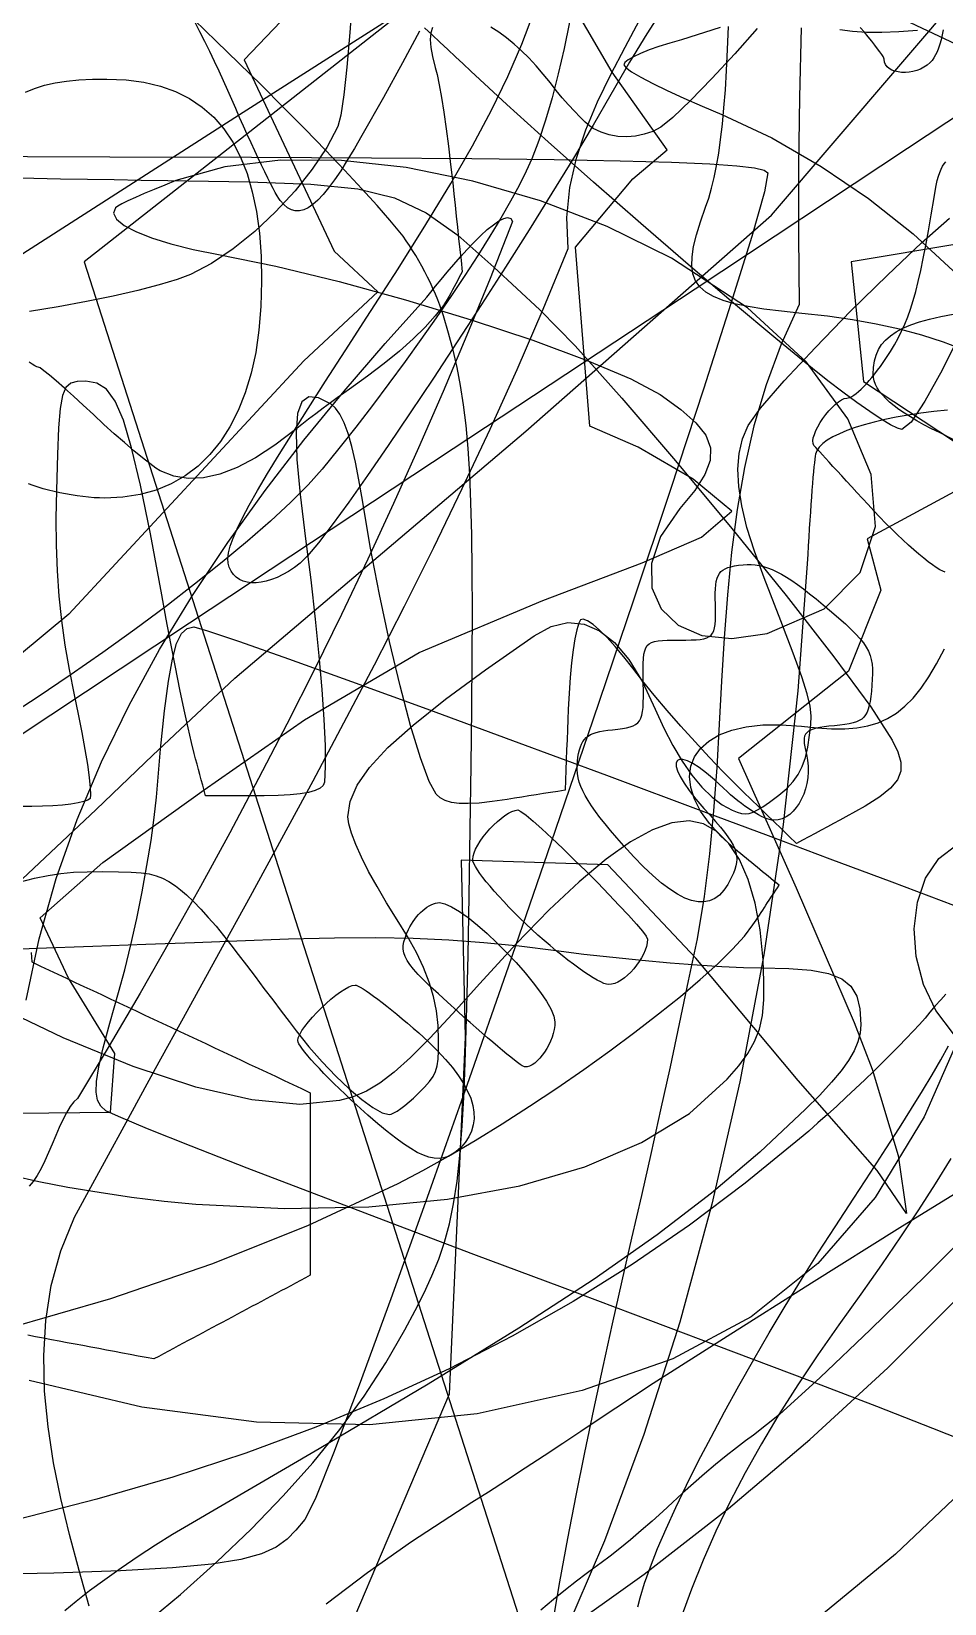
# Model space of a CAD drawing. Extents: x -75 to 75, y -75 to 75.
# Drawn here: x 27.84 to 52.72, y -53.51 to -10.71 of the extents above; entities that cross this region are included whole.
import ezdxf

# ---------------------------------------------------------------- set-up
doc = ezdxf.new("R2010")
doc.units = 0
for name, color, linetype in [('butterfly', 7, 'CONTINUOUS'), ('cat', 7, 'CONTINUOUS'), ('crown', 7, 'CONTINUOUS'), ('darth', 7, 'CONTINUOUS'), ('heart', 7, 'CONTINUOUS'), ('hellokitty', 7, 'CONTINUOUS'), ('ironman', 7, 'CONTINUOUS'), ('jackskellington', 7, 'CONTINUOUS'), ('mushroom', 7, 'CONTINUOUS'), ('nes', 7, 'CONTINUOUS'), ('skullbones', 7, 'CONTINUOUS'), ('star', 7, 'CONTINUOUS'), ('stormtrooper', 7, 'CONTINUOUS'), ('thundercats', 7, 'CONTINUOUS'), ('wolf', 7, 'CONTINUOUS')]:
    doc.layers.add(name, color=color, linetype=linetype)

msp = doc.modelspace()

# ---------------------------------------------------------------- linework, layer by layer
at = {"layer": 'butterfly', "color": 7}
for points in [[(46.608289, -10.599221), (45.553365, -10.931961), (45.234459, -11.021905), (44.937553, -11.116139), (44.6691, -11.211869), (44.435553, -11.306301), (44.243368, -11.396584), (44.099, -11.47998), (44.008904, -11.553668), (43.979536, -11.614826), (44.03677, -11.689728), (44.19488, -11.802758), (44.442911, -11.948356), (44.769919, -12.120963), (45.164956, -12.315019), (45.617074, -12.524993), (46.115326, -12.745267), (46.648759, -12.970339), (48.011407, -13.607992), (49.356803, -14.38066), (50.651297, -15.259726), (51.86124, -16.216459), (52.952989, -17.222158)], [(32.937506, -16.777461), (34.497487, -17.09561), (36.227337, -17.518181), (38.034093, -18.015682), (39.824779, -18.55865), (41.506431, -19.117534), (42.986079, -19.662844), (44.170755, -20.165115), (44.967491, -20.594798), (45.530956, -20.997614), (45.946675, -21.361229), (46.217699, -21.703142), (46.347075, -22.040792), (46.337847, -22.391679), (46.193078, -22.773272), (45.915814, -23.20304), (45.509101, -23.698481), (44.98178, -24.460848), (44.735866, -25.192029), (44.748509, -25.859485), (44.996887, -26.430533), (45.458154, -26.872606), (46.109467, -27.153107), (46.927984, -27.239382), (47.890876, -27.098864), (49.442283, -26.43296), (50.417897, -25.438042), (50.837417, -24.191354), (50.720554, -22.770083), (50.087014, -21.251388), (48.956496, -19.712515), (47.348702, -18.230651), (45.28334, -16.882984), (43.528773, -16.022178), (41.710226, -15.318823), (39.869183, -14.779356), (38.047123, -14.410294), (36.285523, -14.218157), (34.625864, -14.209408), (33.109625, -14.390538), (31.778284, -14.768067), (31.472011, -14.889592), (31.180955, -15.008915), (30.911871, -15.123046), (30.671508, -15.228936), (30.466617, -15.323565), (30.303947, -15.403857), (30.190251, -15.466764), (30.132285, -15.509295), (30.077139, -15.65828), (30.157431, -15.818808), (30.363414, -15.986448), (30.685339, -16.156826), (31.113456, -16.32551), (31.63802, -16.488126), (32.249282, -16.640244), (32.937506, -16.777461)], [(27.322742, -41.857618), (28.039386, -42.018711), (28.835711, -42.173368), (29.686741, -42.317076), (30.567492, -42.445318), (31.452989, -42.553522), (32.318257, -42.637229), (34.737542, -42.756242), (37.031199, -42.708575), (39.17499, -42.499871), (41.144681, -42.135833), (42.916043, -41.622188), (44.464839, -40.964554), (45.76684, -40.168659), (46.797809, -39.240176), (47.112798, -38.870606), (47.359759, -38.533464), (47.545159, -38.207243), (47.675461, -37.870383), (47.757122, -37.501349), (47.796614, -37.078636), (47.800395, -36.580655), (47.774911, -35.9859), (47.69531, -35.172112), (47.55865, -34.440959), (47.368858, -33.799835), (47.129872, -33.256162), (46.845618, -32.817307), (46.520038, -32.490634), (46.157055, -32.28354), (45.760606, -32.203417), (45.291316, -32.255402), (44.761215, -32.443814), (44.165977, -32.772066), (43.50127, -33.24349), (42.762757, -33.861472), (41.946105, -34.629371), (41.046981, -35.550572), (40.061052, -36.628407), (39.317445, -37.453625), (38.69526, -38.119049), (38.171744, -38.643643), (37.724139, -39.046374), (37.329694, -39.346207), (36.965653, -39.562164), (36.609263, -39.713209), (36.237765, -39.818309), (35.151204, -39.924735), (33.842362, -39.802674), (32.323758, -39.45681), (30.60792, -38.891773), (28.707365, -38.112247), (26.634615, -37.122861)], [(53.31572, -37.636646), (52.161739, -40.26216), (50.826645, -42.456183), (49.26904, -44.258539), (47.447539, -45.709077), (45.320749, -46.847646), (42.847274, -47.714068), (39.98573, -48.348221), (37.049349, -48.646135), (33.973282, -48.576511), (30.851774, -48.166527), (27.779062, -47.443417)]]:
    msp.add_lwpolyline(points, dxfattribs=at)
at = {"layer": 'cat', "color": 7}
msp.add_lwpolyline([(27.831532, -35.790236), (27.848946, -36.043078), (28.086073, -36.15433), (28.323213, -36.265582), (28.560339, -36.376834), (28.797476, -36.488115), (29.034605, -36.599367), (29.271739, -36.710619), (29.508868, -36.821871), (29.746002, -36.933151), (29.983131, -37.044403), (30.220268, -37.155655), (30.457397, -37.266907), (30.694531, -37.378187), (30.93166, -37.489439), (31.168797, -37.600691), (31.405923, -37.711943), (31.64306, -37.823223), (31.880186, -37.934475), (32.117326, -38.045727), (32.354455, -38.156979), (32.591592, -38.268231), (32.828718, -38.379512), (33.065858, -38.490764), (33.302984, -38.602016), (33.540121, -38.713268), (33.777247, -38.824548), (34.014385, -38.9358), (34.251513, -39.047052), (34.488645, -39.158304), (34.725774, -39.269556), (34.962911, -39.380836), (35.20004, -39.492088), (35.437174, -39.60334), (35.437174, -39.758703), (35.437174, -39.914067), (35.437174, -40.06943), (35.437174, -40.224793), (35.437174, -40.380157), (35.437174, -40.53552), (35.437174, -40.690883), (35.437174, -40.846275), (35.437174, -41.001638), (35.437174, -41.157002), (35.437174, -41.312365), (35.437174, -41.467728), (35.437174, -41.623092), (35.437174, -41.778455), (35.437174, -41.933818), (35.437174, -42.089182), (35.437174, -42.244545), (35.437174, -42.399908), (35.437174, -42.555272), (35.437174, -42.710635), (35.437174, -42.866026), (35.437174, -43.02139), (35.437174, -43.176753), (35.437174, -43.332116), (35.437174, -43.48748), (35.437174, -43.642843), (35.437174, -43.798206), (35.437174, -43.95357), (35.437174, -44.108933), (35.437174, -44.264296), (35.437174, -44.41966), (35.437174, -44.575023), (35.304047, -44.646256), (35.17092, -44.717489), (35.037782, -44.788722), (34.904655, -44.859955), (34.771528, -44.931188), (34.638398, -45.002392), (34.505271, -45.073625), (34.372144, -45.144858), (34.239017, -45.216091), (34.10589, -45.287324), (33.972751, -45.358557), (33.839624, -45.429761), (33.706494, -45.500994), (33.573367, -45.572227), (33.44024, -45.64346), (33.30711, -45.714693), (33.173983, -45.785926), (33.040856, -45.85713), (32.907726, -45.928363), (32.774599, -45.999596), (32.641472, -46.070829), (32.508334, -46.142062), (32.375207, -46.213295), (32.24208, -46.2845), (32.108947, -46.355732), (31.97582, -46.426965), (31.842693, -46.498198), (31.709566, -46.569431), (31.576436, -46.640664), (31.443309, -46.711869), (31.310182, -46.783102), (31.177052, -46.854334), (30.962196, -46.814061), (30.747327, -46.773788), (30.532468, -46.733543), (30.317609, -46.69327), (30.102754, -46.652997), (29.887884, -46.612724), (29.673025, -46.572451), (29.458169, -46.532178), (29.243311, -46.491933), (29.028441, -46.45166), (28.813582, -46.411387), (28.598726, -46.371114), (28.383868, -46.33084), (28.168997, -46.290596), (27.954137, -46.250322), (27.739281, -46.210049)], dxfattribs=at)
at = {"layer": 'crown', "color": 7}
msp.add_lwpolyline([(25.484243, -14.106989), (29.975051, -14.117149), (33.834011, -14.130696), (37.107625, -14.148194), (39.842386, -14.170207), (42.084794, -14.197018), (43.881342, -14.229163), (45.278528, -14.267094), (46.322841, -14.311262), (47.06079, -14.362118), (47.53886, -14.420115), (47.803554, -14.485703), (47.90136, -14.559363), (47.810872, -15.071625), (47.466067, -16.290317), (46.901512, -18.114884), (46.15178, -20.444797), (45.251432, -23.179531), (44.235037, -26.218556), (43.137159, -29.461346), (41.992367, -32.807372), (40.835224, -36.15608), (39.700296, -39.40697), (38.622153, -42.459514), (37.635358, -45.213156), (36.774476, -47.567397), (36.074076, -49.421682), (35.568726, -50.67551), (35.29299, -51.228327), (35.044902, -51.515291), (34.804257, -51.765086), (34.513001, -51.98028), (34.113089, -52.163358), (33.546477, -52.316858), (32.755118, -52.443294), (31.680963, -52.545176), (30.265968, -52.625045), (28.452087, -52.685412), (26.181267, -52.728818)], dxfattribs=at)
at = {"layer": 'darth', "color": 7}
for points in [[(49.120227, -19.888481), (48.11947, -19.069162), (46.973115, -18.10828), (45.730758, -17.049071), (44.442002, -15.934689), (43.156437, -14.808283), (41.923662, -13.713035), (40.793278, -12.692125), (39.814875, -11.788731), (39.604222, -11.591289), (39.393568, -11.393874), (39.182918, -11.19646), (38.972264, -10.999017), (38.761611, -10.801603), (38.550957, -10.60416)], [(27.175987, -14.690597), (27.906056, -14.703297), (28.636127, -14.715997), (29.366193, -14.728697), (30.096262, -14.741397), (30.826332, -14.754097), (31.556401, -14.766797), (33.775898, -14.806082), (35.456182, -14.867155), (36.730796, -14.996413), (37.733286, -15.240253), (38.597197, -15.645157), (39.456078, -16.257494), (40.443469, -17.123691), (41.692923, -18.290172), (42.653814, -19.271882), (43.927604, -20.689766), (45.391999, -22.394642), (46.924711, -24.237328), (48.403445, -26.068611), (49.705915, -27.739282), (50.709827, -29.100158), (51.292893, -30.002084), (51.445818, -30.325567), (51.526096, -30.604797), (51.525813, -30.853096), (51.436784, -31.083757), (51.25109, -31.310099), (50.960726, -31.545472), (50.55769, -31.803169), (50.03397, -32.096511), (49.865444, -32.187161), (49.69692, -32.277811), (49.528394, -32.36846), (49.359871, -32.45911), (49.191345, -32.54976), (49.022821, -32.64041), (48.854295, -32.73106), (48.685772, -32.821709), (48.480229, -32.621134), (48.27469, -32.420587), (48.069147, -32.22004), (47.863605, -32.019493), (47.658065, -31.818917), (47.452523, -31.61837), (47.246983, -31.417823), (47.041441, -31.217248), (46.687192, -30.862974), (46.310443, -30.470629), (45.922743, -30.053222), (45.53565, -29.623793), (45.160715, -29.195323), (44.809492, -28.780795), (44.493538, -28.393276), (44.224406, -28.045747), (43.98376, -27.736037), (43.749451, -27.456891), (43.527311, -27.213756), (43.323169, -27.011996), (43.142851, -26.857084), (42.99219, -26.754355), (42.877015, -26.709256), (42.803151, -26.727318), (42.751437, -26.822088), (42.699734, -26.997122), (42.649425, -27.242402), (42.601885, -27.547907), (42.558496, -27.903648), (42.520636, -28.29955), (42.489682, -28.725621), (42.467019, -29.171786), (42.456069, -29.446275), (42.445119, -29.720764), (42.434169, -29.995254), (42.423218, -30.269743), (42.412268, -30.544232), (42.401318, -30.818722), (42.390368, -31.093211), (42.379417, -31.3677), (42.18272, -31.398914), (41.986022, -31.4301), (41.789327, -31.461314), (41.59263, -31.492499), (41.395932, -31.523685), (41.199237, -31.554898), (41.00254, -31.586084), (40.805842, -31.617298), (40.390081, -31.677919), (40.036651, -31.717007), (39.739116, -31.73394), (39.491034, -31.728578), (39.285966, -31.700215), (39.117468, -31.648399), (38.9791, -31.57265), (38.864424, -31.47249), (38.675045, -31.130295), (38.439993, -30.488014), (38.173313, -29.601638), (37.889042, -28.527134), (37.601217, -27.320493), (37.323886, -26.03768), (37.07108, -24.734716), (36.856845, -23.467567), (36.764917, -22.91712), (36.669401, -22.432404), (36.570003, -22.012485), (36.466436, -21.656462), (36.358404, -21.363459), (36.245619, -21.132601), (36.127786, -20.962957), (36.004619, -20.853624), (35.660937, -20.679973), (35.396681, -20.654573), (35.208794, -20.793709), (35.094209, -21.11341), (35.049869, -21.629792), (35.072729, -22.358941), (35.159696, -23.316945), (35.307724, -24.519917), (35.450407, -25.640283), (35.573126, -26.708324), (35.674681, -27.708576), (35.753867, -28.625573), (35.809484, -29.443792), (35.840331, -30.147851), (35.845214, -30.722202), (35.822918, -31.151434), (35.788967, -31.237144), (35.706047, -31.311482), (35.574232, -31.374446), (35.393602, -31.426008), (35.164231, -31.46614), (34.886197, -31.494813), (34.559576, -31.512029), (34.184443, -31.517673), (33.984362, -31.517673), (33.78428, -31.517673), (33.584199, -31.517673), (33.384115, -31.517673), (33.184033, -31.517673), (32.983952, -31.517673), (32.78387, -31.517673), (32.583789, -31.517673), (32.54511, -31.374022), (32.506429, -31.230371), (32.46775, -31.08672), (32.429072, -30.943097), (32.390393, -30.799446), (32.351712, -30.655795), (32.313033, -30.512144), (32.274355, -30.368493), (32.200461, -30.072893), (32.108843, -29.671884), (32.003122, -29.183216), (31.886934, -28.624613), (31.763899, -28.0138), (31.637647, -27.368555), (31.511807, -26.706546), (31.390006, -26.045554), (31.080442, -24.382588), (30.811741, -23.060913), (30.570811, -22.043643), (30.344556, -21.293919), (30.119882, -20.774941), (29.883695, -20.449877), (29.622902, -20.281842), (29.324407, -20.234006), (29.089009, -20.241343), (28.910353, -20.285314), (28.779363, -20.399585), (28.686952, -20.617687), (28.624042, -20.973146), (28.58155, -21.499518), (28.550396, -22.230361), (28.521496, -23.199145), (28.508853, -23.966479), (28.515626, -24.696757), (28.542522, -25.398334), (28.590294, -26.079562), (28.659647, -26.748767), (28.751307, -27.414303), (28.865997, -28.084496), (29.004438, -28.7677), (29.115413, -29.295202), (29.21366, -29.795948), (29.297407, -30.258426), (29.364881, -30.671035), (29.414306, -31.022176), (29.443914, -31.300278), (29.451929, -31.493769), (29.436576, -31.591079), (29.379994, -31.635219), (29.26982, -31.676423), (29.112577, -31.713761), (28.914773, -31.746302), (28.682927, -31.773113), (28.423551, -31.793433), (28.14316, -31.806415), (27.84827, -31.81093), (27.269097, -31.808108)], [(53.172704, -18.889104), (52.6547, -19.931576), (52.187083, -20.776352), (51.808637, -21.341954), (51.558148, -21.546847), (51.438663, -21.511964), (51.246253, -21.414231), (50.990909, -21.26042), (50.682635, -21.057332), (50.331429, -20.811799), (49.947291, -20.530621), (49.540219, -20.220572), (49.120227, -19.888481)], [(52.961625, -37.997919), (52.481965, -37.368112), (52.144699, -36.655388), (51.949025, -35.899145), (51.894145, -35.138669), (51.979254, -34.41333), (52.203553, -33.762469), (52.566245, -33.225456), (53.066527, -32.841606)], [(26.451346, -35.728514), (27.997216, -35.672605), (29.515511, -35.616697), (30.959772, -35.56251), (32.283535, -35.51171), (33.440342, -35.466019), (34.848633, -35.416065), (36.095751, -35.387815), (37.216382, -35.38217), (38.245206, -35.400515), (39.216909, -35.443667), (40.166171, -35.512755), (41.127674, -35.608823), (42.136102, -35.732973), (42.893756, -35.82811), (43.68014, -35.91684), (44.472349, -35.997274), (45.247487, -36.067434), (45.982653, -36.125374), (46.654946, -36.169175), (47.241466, -36.196833), (47.719313, -36.206429), (48.478338, -36.22054), (49.087859, -36.268941), (49.562766, -36.359929), (49.917943, -36.501944), (50.168279, -36.70345), (50.328658, -36.972888), (50.413968, -37.318695), (50.439086, -37.749338), (50.420374, -37.983018), (50.361472, -38.219717), (50.2583, -38.465646), (50.106766, -38.727153), (49.902779, -39.010448), (49.642245, -39.321795), (49.321077, -39.667517), (48.935177, -40.053851), (47.687128, -41.220812), (46.367994, -42.342363), (44.891365, -43.476671), (43.170831, -44.681901), (41.119981, -46.016304), (38.652413, -47.538018), (35.681714, -49.305265), (32.121478, -51.376184), (31.682442, -51.637578), (31.220822, -51.926799), (30.750445, -52.23428), (30.285134, -52.550426), (29.838715, -52.865696), (29.425008, -53.170496), (29.05784, -53.455258), (28.751033, -53.710387)], [(35.872533, -53.521242), (37.000956, -52.666165), (38.196006, -51.825566), (39.448526, -51.007263), (39.843642, -50.756734), (40.293197, -50.468585), (40.781563, -50.152976), (41.29311, -49.820095), (41.812216, -49.480215), (42.323247, -49.143467), (42.810582, -48.820069), (43.25859, -48.520236), (44.785359, -47.516795), (46.793599, -46.2302), (49.094246, -44.777856), (51.498243, -43.277196), (53.816524, -41.845567)]]:
    msp.add_lwpolyline(points, dxfattribs=at)
at = {"layer": 'heart', "color": 7}
msp.add_lwpolyline([(-58.605194, -3.937902), (-43.850264, -18.525263), (-38.682069, -23.146652), (-34.54575, -26.797902), (-14.322763, -47.638235), (-1.613943, -71.309624), (-0.352763, -74.890318), (0.855501, -73.602679), (7.963973, -57.410179), (19.420432, -41.508707), (23.874251, -37.275374), (29.606889, -31.895541), (31.150292, -30.413874), (33.381611, -28.314846), (41.310292, -21.59443), (48.00425, -15.711846), (67.248278, 6.751265)], dxfattribs=at)
at = {"layer": 'hellokitty', "color": 7}
for points in [[(51.982508, -10.679231), (51.475584, -10.719024), (51.011923, -10.737369), (50.590611, -10.733982), (50.210734, -10.708864), (49.871376, -10.661479)], [(27.67694, -12.363223), (27.925328, -12.258264), (28.193405, -12.173203), (28.483176, -12.106739), (28.796646, -12.057661), (29.135821, -12.024726), (29.502701, -12.006663), (29.899297, -12.00243), (30.4202, -12.025572), (30.905453, -12.089834), (31.355332, -12.195498), (31.770122, -12.342959), (32.150109, -12.532584), (32.495569, -12.76474), (32.80679, -13.039794), (33.084048, -13.358113), (33.327634, -13.720091), (33.537821, -14.126068), (33.714899, -14.576438), (33.859148, -15.07154), (33.970849, -15.611742), (34.050286, -16.197466), (34.097742, -16.828994), (34.11349, -17.506779), (34.095258, -18.192354), (34.040998, -18.839687), (33.951314, -19.447904), (33.826811, -20.016215), (33.668106, -20.543716), (33.475809, -21.029618), (33.250525, -21.473018), (32.992873, -21.873124), (32.70346, -22.229091), (32.382895, -22.540015), (32.03179, -22.805106), (31.650759, -23.023518), (31.240411, -23.194376), (30.801358, -23.31686), (30.33421, -23.390125), (29.839576, -23.413267), (29.697787, -23.410163), (29.550284, -23.40226), (29.398242, -23.389843), (29.242837, -23.373192), (29.085246, -23.352589), (28.926649, -23.328318), (28.768218, -23.300378), (28.611133, -23.269221), (28.456568, -23.235044), (28.305706, -23.198044), (28.159717, -23.158533), (28.019781, -23.116736), (27.887075, -23.072907), (27.762776, -23.027244)], [(52.956567, -21.816736), (52.583565, -21.631852), (52.363624, -21.523168), (52.158042, -21.415811), (51.9668, -21.30978), (51.789872, -21.205048), (51.627233, -21.101613), (51.478863, -20.99942), (51.344734, -20.89847), (51.224823, -20.798732), (51.119111, -20.70018), (51.02757, -20.602814), (50.950179, -20.506604), (50.88691, -20.411523), (50.837742, -20.317543), (50.802653, -20.224664), (50.781627, -20.132857), (50.774628, -20.042094), (50.782982, -19.854219), (50.808862, -19.680314), (50.853557, -19.51956), (50.918339, -19.371252), (51.004476, -19.234628), (51.113241, -19.108898), (51.245914, -18.993328), (51.403761, -18.887128), (51.58806, -18.789592), (51.80008, -18.69993), (52.041098, -18.61738), (52.312381, -18.541208), (52.615208, -18.470653), (52.950847, -18.404923)], [(27.114223, -46.043566), (30.003572, -45.207511), (32.75969, -44.266695), (35.373722, -43.22205), (37.836822, -42.074534), (38.504633, -41.725369), (39.205081, -41.334152), (39.929345, -40.90732), (40.668609, -40.451277), (41.414059, -39.97243), (42.15688, -39.477243), (42.888253, -38.972094), (43.599362, -38.463416), (44.281395, -37.957618), (44.925533, -37.461132), (45.522961, -36.980395), (46.064859, -36.521784), (46.542415, -36.091762), (46.946814, -35.696735), (47.269236, -35.343083), (47.500867, -35.037295), (47.545179, -34.969674), (47.589494, -34.902026), (47.633805, -34.834405), (47.67812, -34.766785), (47.722432, -34.699136), (47.766746, -34.631516), (47.811058, -34.563895), (47.85537, -34.496247), (47.899684, -34.428626), (47.943996, -34.361006), (47.98831, -34.293357), (48.032622, -34.225737), (48.076937, -34.158116), (48.121248, -34.090468), (48.165563, -34.022847), (48.209875, -33.955227), (48.135094, -33.89373), (48.060314, -33.832262), (47.985533, -33.770794), (47.91075, -33.709326), (47.83597, -33.647858), (47.761189, -33.58639), (47.686409, -33.524922), (47.611628, -33.463454), (47.536848, -33.401986), (47.462067, -33.34049), (47.387287, -33.279022), (47.312504, -33.217554), (47.237723, -33.156086), (47.162943, -33.094618), (47.088163, -33.03315), (47.013382, -32.971682), (46.625087, -32.622065), (46.311749, -32.276287), (46.07164, -31.937564), (45.903032, -31.609057), (45.804193, -31.293984), (45.773388, -30.995506), (45.808889, -30.716868), (45.908968, -30.461203), (46.071892, -30.231728), (46.295928, -30.031632), (46.579347, -29.864133), (46.920421, -29.732392), (47.317414, -29.639597), (47.768603, -29.588995), (48.272248, -29.583633), (48.826626, -29.626869), (49.252657, -29.670162), (49.642635, -29.693022), (49.999886, -29.693107), (50.327743, -29.667989), (50.629538, -29.615439), (50.908602, -29.53303), (51.168263, -29.41842), (51.411858, -29.269265), (51.64271, -29.083196), (51.864156, -28.85787), (52.079522, -28.590944), (52.292143, -28.28002), (52.50535, -27.922811), (52.72247, -27.516891)], [(52.7586, -36.924176), (52.615171, -37.076153), (52.469463, -37.239926), (52.32137, -37.415553), (52.189403, -37.571509), (52.036952, -37.743665), (51.865835, -37.93027), (51.677869, -38.129491), (51.474881, -38.339634), (51.258687, -38.558864), (51.031109, -38.785488), (50.793966, -39.017672), (50.549079, -39.253695), (50.298268, -39.491749), (50.043354, -39.730086), (49.786153, -39.966927), (49.528493, -40.200522), (49.27219, -40.429094), (49.019065, -40.650892), (48.770935, -40.864111), (47.292232, -42.071289), (45.773904, -43.210366), (44.211692, -44.28298), (42.601332, -45.290852), (40.938563, -46.23559), (39.219121, -47.118946), (37.438751, -47.942527), (35.593184, -48.707998), (33.678165, -49.417082), (31.689427, -50.071442), (29.622713, -50.672688), (27.47376, -51.22257)]]:
    msp.add_lwpolyline(points, dxfattribs=at)
at = {"layer": 'ironman', "color": 7}
for points in [[(29.410493, -53.584206), (29.139114, -52.61164), (28.88002, -51.635207), (28.644779, -50.656799), (28.444963, -49.678363), (28.29214, -48.701761), (28.197877, -47.728998), (28.173744, -46.761907), (28.23131, -45.802464), (28.382146, -44.852589), (28.637817, -43.914172), (29.009896, -42.98916), (29.509949, -42.079473), (30.363369, -40.512011), (31.222383, -38.946496), (32.084543, -37.381743), (32.947396, -35.816764), (33.808492, -34.250403), (34.665378, -32.681586), (35.515604, -31.109241), (36.356722, -29.532268), (37.186275, -27.949594), (38.001815, -26.36009), (38.80089, -24.762741), (39.581051, -23.156388), (40.339848, -21.539989), (41.074825, -19.912442), (41.783533, -18.272674), (42.463522, -16.619557), (42.432472, -15.774076), (42.514385, -14.956111), (42.69199, -14.161543), (42.948008, -13.386278), (43.265163, -12.626226), (43.626188, -11.877264), (44.013797, -11.135359), (44.410726, -10.396332)], [(48.817042, -10.612232), (48.769535, -12.494428), (48.741849, -14.376822), (48.73835, -16.259442), (48.763411, -18.142259), (48.264564, -19.225936), (47.856191, -20.328381), (47.527746, -21.447476), (47.268694, -22.581163), (47.068483, -23.727352), (46.916577, -24.883927), (46.802427, -26.048828), (46.715497, -27.219965), (46.645235, -28.395223), (46.581105, -29.572513), (46.512562, -30.749803), (46.429061, -31.92492), (46.320061, -33.09586), (46.175018, -34.26045), (45.98339, -35.416658), (45.734633, -36.562367), (45.491637, -37.732686), (45.240933, -38.901256), (44.984165, -40.068414), (44.722977, -41.234528), (44.459009, -42.399993), (44.193906, -43.565147), (43.929311, -44.73033), (43.666862, -45.895964), (43.408205, -47.062389), (43.154981, -48.22997), (42.908835, -49.399048), (42.671407, -50.570016), (42.44434, -51.743214), (42.229278, -52.919036), (42.027859, -54.097794)], [(27.699823, -37.080584), (28.050429, -35.412255), (28.514556, -33.774209), (29.08346, -32.167151), (29.748404, -30.591674), (30.500647, -29.048455), (31.331448, -27.538114), (32.232067, -26.06133), (33.193764, -24.618723), (34.207797, -23.21097), (35.265428, -21.838665), (36.357918, -20.502512), (37.476523, -19.203132), (38.612504, -17.941148), (38.722543, -17.803367), (38.85464, -17.640158), (39.005101, -17.457221), (39.170232, -17.260286), (39.34635, -17.055026), (39.529752, -16.847141), (39.716755, -16.642389), (39.903665, -16.446414), (40.086788, -16.264973), (40.262432, -16.10374), (40.426908, -15.968442), (40.576525, -15.864754), (40.707587, -15.798404), (40.816403, -15.775261), (40.899286, -15.800661), (40.952539, -15.880587), (40.339131, -17.431567), (39.707591, -18.975351), (39.058153, -20.51174), (38.391056, -22.040679), (37.706531, -23.562026), (37.004823, -25.075641), (36.286163, -26.581437), (35.550788, -28.079275), (34.79894, -29.569042), (34.030849, -31.050652), (33.246757, -32.523937), (32.446897, -33.988783), (31.631506, -35.445106), (30.800825, -36.892765), (29.955089, -38.331647), (29.094532, -39.76161), (28.992395, -39.852712), (28.892204, -39.983804), (28.793463, -40.148114), (28.695678, -40.339009), (28.598354, -40.549744), (28.500996, -40.773659), (28.403107, -41.003981), (28.304191, -41.234076), (28.203756, -41.457201), (28.101304, -41.666638), (27.996341, -41.855727), (27.888371, -42.017751), (27.776899, -42.146021)]]:
    msp.add_lwpolyline(points, dxfattribs=at)
at = {"layer": 'jackskellington', "color": 7}
for points in [[(38.772033, -10.595298), (38.720217, -10.747755), (38.702748, -10.927812), (38.718552, -11.140693), (38.766544, -11.391588), (38.845631, -11.685692), (38.894213, -11.880877), (38.949734, -12.158414), (39.010249, -12.505378), (39.073811, -12.908871), (39.138479, -13.355996), (39.202306, -13.833883), (39.263354, -14.329606), (39.319668, -14.830268), (39.351974, -15.132585), (39.384278, -15.43493), (39.416584, -15.737246), (39.44889, -16.039562), (39.481193, -16.341907), (39.513499, -16.644224), (39.545802, -16.946568), (39.578108, -17.248885), (39.534095, -17.331858), (39.490083, -17.414831), (39.446067, -17.497776), (39.402055, -17.58075), (39.358042, -17.663723), (39.31403, -17.746696), (39.270014, -17.829642), (39.226002, -17.912615), (39.064633, -18.17178), (38.844175, -18.45482), (38.568636, -18.757983), (38.242034, -19.0776), (37.868383, -19.40986), (37.451699, -19.751067), (36.995992, -20.097466), (36.505278, -20.445334), (36.349819, -20.553848), (36.174392, -20.679747), (35.985007, -20.818544), (35.787677, -20.965695), (35.58842, -21.116684), (35.393246, -21.266967), (35.208168, -21.412058), (35.039201, -21.547411), (34.476171, -21.97605), (33.94533, -22.321293), (33.445154, -22.58359), (32.974102, -22.763422), (32.530646, -22.86124), (32.113257, -22.877609), (31.720392, -22.812783), (31.350529, -22.667354), (31.232898, -22.594597), (31.068826, -22.475584), (30.865784, -22.316552), (30.631254, -22.123766), (30.372708, -21.903491), (30.097623, -21.662022), (29.813476, -21.405595), (29.527746, -21.140447), (29.248495, -20.880012), (28.982924, -20.637075), (28.73721, -20.416886), (28.517523, -20.224833), (28.330037, -20.066196), (28.180925, -19.946308), (28.076364, -19.870475), (28.022524, -19.843946), (27.986384, -19.834915), (27.93255, -19.808668), (27.863638, -19.767266), (27.782265, -19.712459)], [(47.618698, -10.62417), (47.004859, -11.315501), (46.378741, -11.991847), (45.796228, -12.591597), (45.313199, -13.053059), (44.985539, -13.314622), (44.768567, -13.426947), (44.53938, -13.508452), (44.302262, -13.559055), (44.061507, -13.57881), (43.821406, -13.567522), (43.586248, -13.524991), (43.36032, -13.451274), (43.147917, -13.346316), (43.049379, -13.276946), (42.927676, -13.17306), (42.787604, -13.039738), (42.633951, -12.88206), (42.471515, -12.705079), (42.305083, -12.513901), (42.139452, -12.31358), (41.979413, -12.109195), (41.787439, -11.866032), (41.593434, -11.639041), (41.396903, -11.427741), (41.197352, -11.231709), (40.994282, -11.050438), (40.787201, -10.883475), (40.575611, -10.73037), (40.35902, -10.590642)], [(27.50939, -33.870193), (27.926724, -33.763936), (28.29569, -33.687059), (28.641175, -33.635102), (28.98806, -33.603521), (29.361232, -33.587999), (29.785575, -33.583766), (30.212411, -33.586588), (30.554182, -33.595337), (30.827819, -33.614246), (31.050253, -33.646334), (31.238416, -33.695018), (31.409236, -33.763654), (31.579642, -33.855602), (31.766569, -33.974136), (31.903563, -34.077118), (32.067604, -34.220911), (32.252511, -34.398993), (32.452098, -34.604761), (32.660192, -34.831696), (32.870603, -35.073194), (33.077156, -35.322734), (33.273664, -35.573743), (33.475826, -35.840048), (33.698578, -36.133474), (33.934603, -36.444342), (34.176589, -36.763056), (34.417212, -37.079963), (34.649153, -37.38544), (34.865098, -37.669807), (35.057729, -37.923469), (35.401831, -38.353321), (35.766118, -38.767172), (36.13647, -39.152236), (36.498756, -39.49587), (36.838862, -39.78526), (37.142657, -40.007736), (37.396019, -40.150569), (37.584829, -40.201002), (37.640988, -40.189431), (37.715653, -40.156411), (37.805597, -40.1042), (37.907595, -40.035112), (38.018418, -39.951461), (38.13484, -39.85559), (38.253636, -39.749785), (38.371577, -39.636388), (38.548595, -39.45554), (38.684254, -39.302717), (38.784028, -39.163864), (38.853387, -39.024926), (38.897808, -38.87182), (38.922757, -38.690549), (38.933707, -38.467057), (38.936247, -38.18729), (38.921515, -37.773383), (38.875662, -37.374772), (38.796172, -36.984092), (38.68052, -36.594033), (38.526195, -36.197228), (38.330683, -35.786369), (38.091463, -35.354118), (37.806023, -34.893136), (37.5174, -34.433988), (37.257262, -33.993073), (37.028659, -33.576767), (36.834643, -33.191449), (36.678269, -32.843553), (36.562589, -32.539402), (36.490662, -32.285459), (36.465544, -32.088044), (36.524082, -31.670553), (36.714151, -31.228339), (37.052196, -30.7454), (37.554665, -30.205763), (38.238004, -29.593426), (39.118661, -28.89247), (40.213088, -28.086867), (41.537729, -27.160642), (42.003825, -26.909746), (42.457692, -26.803885), (42.897817, -26.842154), (43.322697, -27.023651), (43.730824, -27.347417), (44.120686, -27.812604), (44.490781, -28.418224), (44.839599, -29.163404), (45.068061, -29.674395), (45.312624, -30.146271), (45.569945, -30.574656), (45.836696, -30.955148), (46.109537, -31.283401), (46.385133, -31.555011), (46.66015, -31.765606), (46.931253, -31.910781), (47.069245, -31.964346), (47.186765, -31.998608), (47.29248, -32.011873), (47.395051, -32.001995), (47.503153, -31.967507), (47.625446, -31.906434), (47.770601, -31.816998), (47.947284, -31.697336), (48.20802, -31.505876), (48.422811, -31.321303), (48.596906, -31.134839), (48.735553, -30.937622), (48.844011, -30.720932), (48.927523, -30.475935), (48.991342, -30.193825), (49.040723, -29.865855), (49.074361, -29.584818), (49.085875, -29.340752), (49.059431, -29.078878), (48.979241, -28.744445), (48.829482, -28.282729), (48.594346, -27.638952), (48.258016, -26.758391), (47.804682, -25.586265), (47.53967, -24.860813), (47.33647, -24.209896), (47.194261, -23.625696), (47.112233, -23.100508), (47.089571, -22.626488), (47.125461, -22.19593), (47.219085, -21.801016), (47.369631, -21.433958), (47.707392, -20.961066), (48.348367, -20.222265), (49.199935, -19.310518), (50.169473, -18.318761), (51.164363, -17.339873), (52.091982, -16.466762), (52.859706, -15.792364)], [(53.710055, -43.082547), (52.210803, -44.582615), (50.704465, -46.053444), (49.32838, -47.359286), (48.219893, -48.364336), (47.516339, -48.932929), (47.300766, -49.084483), (47.049984, -49.272894), (46.773033, -49.490713), (46.478949, -49.730405), (46.176779, -49.984518), (45.875561, -50.245545), (45.584336, -50.506008), (45.312144, -50.758399), (45.041072, -51.010226), (44.753056, -51.268996), (44.456909, -51.52737), (44.161448, -51.777983), (43.875486, -52.013413), (43.607843, -52.226378), (43.367333, -52.409427), (43.162773, -52.555223), (42.951462, -52.706128), (42.6916, -52.903852), (42.393362, -53.139988), (42.066916, -53.406123), (41.722435, -53.693877)]]:
    msp.add_lwpolyline(points, dxfattribs=at)
at = {"layer": 'mushroom', "color": 7}
for points in [[(30.850868, -54.137446), (31.901107, -53.263912), (32.894431, -52.378778), (33.827999, -51.484472), (34.698968, -50.583421), (35.504498, -49.678081), (36.241742, -48.770906), (36.907859, -47.864351), (37.500007, -46.960845), (38.015342, -46.062842), (38.293695, -45.534692), (38.538432, -45.050116), (38.751981, -44.590517), (38.936772, -44.137325), (39.095226, -43.671884), (39.229772, -43.175596), (39.342839, -42.629891), (39.436853, -42.016114), (39.514238, -41.315695), (39.577422, -40.509979), (39.628834, -39.580395), (39.6709, -38.508346), (39.706045, -37.275204), (39.7367, -35.862343), (39.765286, -34.251193), (39.794234, -32.423127), (39.819323, -30.696407), (39.838147, -29.143648), (39.850001, -27.751898), (39.854234, -26.508342), (39.850198, -25.400055), (39.837188, -24.414168), (39.814525, -23.537784), (39.78157, -22.758032), (39.737637, -22.062015), (39.682056, -21.436893), (39.614153, -20.869739), (39.533263, -20.347685), (39.438707, -19.85786), (39.329817, -19.387367), (39.205922, -18.923309), (39.066351, -18.452845), (39.019996, -18.310294), (38.967907, -18.163793), (38.910514, -18.014187), (38.848261, -17.862351), (38.781584, -17.709104), (38.710915, -17.555265), (38.636696, -17.401736), (38.559365, -17.24928), (38.479355, -17.098799), (38.397104, -16.95114), (38.313052, -16.807094), (38.227635, -16.667535), (38.141286, -16.533282), (38.054447, -16.40521), (37.967553, -16.284164), (37.881044, -16.170937), (37.608804, -15.841725), (37.260372, -15.444751), (36.845311, -14.989526), (36.373189, -14.485562), (35.853573, -13.942341), (35.296023, -13.369317), (34.710108, -12.776058), (34.105393, -12.171961), (33.491444, -11.566622), (32.877822, -10.96944), (32.274098, -10.389982)], [(52.803814, -21.01593), (52.430138, -21.055272), (52.070889, -21.101246), (51.72723, -21.153401), (51.400315, -21.211398), (51.091298, -21.274813), (50.801341, -21.34328), (50.531595, -21.416404), (50.283223, -21.493789), (50.057377, -21.575097), (49.855216, -21.659877), (49.677896, -21.747761), (49.526574, -21.838382), (49.402407, -21.931346), (49.306553, -22.026258), (49.240166, -22.122721), (49.204403, -22.22037), (49.194977, -22.275375), (49.184563, -22.352253), (49.173246, -22.449676), (49.161167, -22.566205), (49.14841, -22.700458), (49.135117, -22.851024), (49.121373, -23.016519), (49.107262, -23.195561), (49.092925, -23.38671), (49.078447, -23.588584), (49.063969, -23.799799), (49.049576, -24.018944), (49.03538, -24.244637), (49.021467, -24.475467), (49.007976, -24.71005), (48.994994, -24.946947), (48.726581, -28.658932), (48.325027, -32.299485), (47.7963, -35.853623), (47.146371, -39.306414), (46.38121, -42.642845), (45.506781, -45.847986), (44.529059, -48.906852), (43.454007, -51.804512), (42.287596, -54.525981)]]:
    msp.add_lwpolyline(points, dxfattribs=at)
at = {"layer": 'nes', "color": 7}
for points in [[(-57.410088, -6.919213), (-54.734169, -10.761555), (-51.695144, -15.157138), (-48.367521, -19.999479), (-44.825813, -25.182038), (-41.286814, -30.363949), (-37.966958, -35.20437), (-34.940212, -39.596905), (-32.280544, -43.435212), (-30.061922, -46.612922), (-28.35831, -49.023607), (-27.243676, -50.5609), (-26.791987, -51.118458), (-25.682153, -50.498896), (-22.681252, -48.662589), (-17.995512, -45.739726), (-11.831158, -41.86044), (-4.394416, -37.154893), (4.108486, -31.753301), (13.471324, -25.785796), (23.487872, -19.382541), (33.513742, -12.971186), (42.903301, -6.980455)], [(60.034331, -8.399214), (56.481088, -10.745158), (51.707271, -13.898455), (45.921679, -17.721127), (39.333125, -22.075167), (32.150408, -26.82254), (24.58234, -31.825296), (16.837726, -36.945399), (9.125371, -42.044844), (1.690602, -46.956668)]]:
    msp.add_lwpolyline(points, dxfattribs=at)
at = {"layer": 'skullbones', "color": 7}
for points in [[(36.594443, -9.626768), (36.5187, -10.731781), (36.438101, -11.675363), (36.354472, -12.433524), (36.269642, -12.982334), (36.185444, -13.297802), (35.887762, -13.870685), (35.494014, -14.461545), (35.023055, -15.051446), (34.493742, -15.621478), (33.924926, -16.152762), (33.335468, -16.626331), (32.744215, -17.023333), (32.170029, -17.324802), (31.808445, -17.461003), (31.32337, -17.607448), (30.735987, -17.759594), (30.067476, -17.912812), (29.339018, -18.062531), (28.571794, -18.204179), (27.786987, -18.333098)], [(53.573056, -49.212978), (52.396811, -48.746126), (50.872398, -48.15298), (49.050552, -47.453097), (46.982013, -46.66612), (44.717518, -45.811636), (42.307804, -44.909231), (39.896675, -44.00612), (37.628124, -43.149575), (35.553176, -42.359353), (33.722849, -41.65518), (32.18817, -41.056813), (31.000152, -40.584006), (30.209826, -40.256543), (29.868207, -40.094124), (29.732994, -39.969128), (29.643891, -39.809673), (29.603271, -39.593406), (29.613516, -39.298088), (29.676976, -38.901397), (29.796037, -38.381064), (29.973072, -37.714794), (30.210455, -36.880319), (30.381073, -36.255818), (30.548416, -35.57586), (30.708239, -34.862374), (30.85629, -34.137119), (30.988325, -33.421996), (31.100099, -32.738821), (31.187362, -32.109409), (31.245869, -31.55566), (31.360965, -30.25154), (31.467778, -29.207967), (31.572175, -28.398215), (31.680012, -27.795586), (31.797159, -27.373381), (31.929476, -27.104875), (32.08283, -26.96334), (32.26308, -26.922108), (32.634171, -27.025175), (33.51241, -27.320577), (34.840537, -27.78757), (36.561279, -28.405496), (38.617375, -29.153611), (40.951556, -30.011199), (43.506559, -30.957547), (46.225116, -31.971938), (47.910719, -32.603185), (49.596319, -33.234403), (51.281923, -33.865621), (52.967526, -34.496868)]]:
    msp.add_lwpolyline(points, dxfattribs=at)
at = {"layer": 'star', "color": 7}
msp.add_lwpolyline([(47.49093, -73.695502), (0.780248, -39.238596), (-45.095722, -74.904175), (-28.237284, -17.734166), (-74.804253, 16.935468), (-17.674481, 17.811548), (-0.578486, 74.904172), (17.871219, 18.275578), (75.004095, 18.891136), (29.276864, -16.983342), (47.49093, -73.695502)], dxfattribs=at)
at = {"layer": 'stormtrooper', "color": 7}
for points in [[(45.032306, -10.106348), (44.604917, -10.774989), (44.139141, -11.547093), (43.629487, -12.425142), (43.146576, -13.254452), (42.607498, -14.154939), (42.022965, -15.11043), (41.403696, -16.104812), (40.760404, -17.121913), (40.103809, -18.145533), (39.44462, -19.159586), (38.793558, -20.1479), (38.161333, -21.094275), (37.558664, -21.982598), (36.996268, -22.796724), (36.484856, -23.520483), (36.035147, -24.137703), (35.657852, -24.632241), (35.363692, -24.987954), (35.163379, -25.188671), (35.004669, -25.306301), (34.846652, -25.409397), (34.690256, -25.497902), (34.536411, -25.571787), (34.386049, -25.630969), (34.240095, -25.675419), (34.099483, -25.705053), (33.965142, -25.72001), (33.837999, -25.719926), (33.718988, -25.704968), (33.609034, -25.67494), (33.509071, -25.62984), (33.420027, -25.569642), (33.342831, -25.494289), (33.278414, -25.403724), (33.227704, -25.297891), (33.198528, -25.187175), (33.191811, -25.057578), (33.21024, -24.904134), (33.256578, -24.721875), (33.333535, -24.505919), (33.443839, -24.25127), (33.590213, -23.953017), (33.775388, -23.606194), (34.002083, -23.205862), (34.273027, -22.747082), (34.590945, -22.224886), (34.958559, -21.634392), (35.378602, -20.970577), (35.853791, -20.228559), (36.386857, -19.403369), (36.980523, -18.490042), (37.830368, -17.173136), (38.589754, -15.965169), (39.263681, -14.851576), (39.857158, -13.817768), (40.37518, -12.849153), (40.822759, -11.931141), (41.20489, -11.04914), (41.526581, -10.188588)], [(34.615984, -15.308268), (34.581143, -15.258992), (34.53686, -15.186828), (34.483799, -15.093215), (34.422642, -14.979536), (34.354056, -14.847202), (34.27872, -14.697624), (34.197304, -14.532185), (34.110481, -14.352353), (34.018931, -14.159483), (33.92332, -13.954984), (33.824325, -13.740298), (33.72262, -13.516806), (33.618878, -13.28592), (33.513773, -13.049051), (33.407979, -12.80761), (33.302169, -12.563008), (33.19281, -12.312649), (33.076611, -12.054387), (32.954598, -11.790171), (32.827793, -11.522003), (32.69722, -11.251804), (32.563901, -10.981604), (32.428863, -10.71338), (32.293128, -10.449051)], [(52.678846, -10.663568), (52.654096, -10.80324), (52.62593, -10.932328), (52.594296, -11.051002), (52.559162, -11.159432), (52.5205, -11.257787), (52.478277, -11.346179), (52.432464, -11.424834), (52.383024, -11.493894), (52.329929, -11.553471), (52.2492, -11.623914), (52.159947, -11.683604), (52.064068, -11.73271), (51.963453, -11.771346), (51.860001, -11.799625), (51.755604, -11.817687), (51.652159, -11.82559), (51.551558, -11.822767), (51.455698, -11.810914), (51.366471, -11.789465), (51.285775, -11.758505), (51.215502, -11.718148), (51.157545, -11.668505), (51.113803, -11.60969), (51.086173, -11.541872), (51.07655, -11.465164), (51.068845, -11.436603), (51.046267, -11.392632), (51.009584, -11.334184), (50.959546, -11.262133), (50.896912, -11.17741), (50.822442, -11.080974), (50.736898, -10.973702), (50.641041, -10.856551), (50.535626, -10.730398), (50.421416, -10.596173)], [(38.415815, -10.702148), (37.954509, -11.561768), (37.431966, -12.506056), (36.845291, -13.544125), (36.640406, -13.89727), (36.447806, -14.215222), (36.26673, -14.498601), (36.096423, -14.747972), (35.93612, -14.963957), (35.785064, -15.147176), (35.642496, -15.298193), (35.507656, -15.417629), (35.379784, -15.506078), (35.258118, -15.564159), (35.141902, -15.592438), (35.030376, -15.592438), (34.922779, -15.562974), (34.818351, -15.505542), (34.716333, -15.420706), (34.615984, -15.309058)], [(50.796325, -23.760175), (50.638781, -23.589741), (50.484707, -23.422891), (50.334946, -23.260585), (50.190335, -23.103698), (50.05171, -22.95316), (49.919913, -22.809904), (49.795774, -22.674804), (49.680142, -22.548764), (49.573846, -22.432771), (49.47773, -22.327671), (49.392628, -22.234397), (49.31938, -22.153879), (49.258824, -22.08702), (49.211797, -22.034724), (49.179141, -21.997923), (49.1617, -21.977603), (49.137006, -21.924742), (49.131954, -21.855457), (49.144626, -21.772455), (49.173127, -21.678475), (49.215545, -21.576283), (49.269972, -21.468615), (49.334507, -21.358181), (49.407239, -21.247776), (49.486264, -21.140052), (49.569678, -21.037831), (49.655572, -20.943823), (49.742042, -20.860765), (49.82718, -20.791366), (49.909081, -20.738421), (49.98584, -20.704668), (50.055551, -20.692814), (50.09598, -20.68717), (50.142473, -20.670801), (50.194487, -20.64399), (50.25147, -20.607527), (50.312879, -20.561863), (50.37816, -20.50762), (50.446773, -20.445277), (50.518164, -20.375427), (50.591791, -20.298606), (50.667102, -20.215379), (50.74355, -20.12631), (50.820588, -20.031906), (50.897669, -19.93279), (50.974244, -19.829468), (51.049767, -19.722506), (51.123689, -19.612468), (51.243682, -19.424423), (51.353918, -19.240612), (51.455405, -19.057619), (51.549145, -18.872114), (51.636145, -18.680711), (51.717408, -18.480051), (51.793939, -18.266804), (51.866744, -18.037583), (51.936822, -17.789058), (52.005185, -17.517842), (52.072834, -17.220606), (52.140776, -16.893962), (52.21001, -16.534552), (52.281545, -16.139046), (52.356388, -15.704057), (52.435537, -15.226226), (52.46451, -15.056639), (52.493599, -14.904493), (52.5235, -14.76897), (52.554917, -14.649082), (52.588547, -14.543982), (52.625086, -14.45274), (52.665232, -14.37448), (52.709685, -14.30827), (52.759147, -14.253237)], [(52.740808, -25.431974), (52.672059, -25.405163), (52.590169, -25.362435), (52.496167, -25.30472), (52.391073, -25.232923), (52.275915, -25.147918), (52.151715, -25.050523), (52.019502, -24.941613), (51.880296, -24.822064), (51.735126, -24.692722), (51.585018, -24.554461), (51.430992, -24.408157), (51.27408, -24.254656), (51.115299, -24.094806), (50.955677, -23.929508), (50.796325, -23.759751)], [(43.978872, -32.87917), (43.791821, -32.666459), (43.621952, -32.467972), (43.468677, -32.282665), (43.331401, -32.109409), (43.209537, -31.947187), (43.102496, -31.7949), (43.009685, -31.651475), (42.930516, -31.515811), (42.864394, -31.386892), (42.810735, -31.263589), (42.768943, -31.144858), (42.738432, -31.029598), (42.71862, -30.916738), (42.708884, -30.805232), (42.708666, -30.69398), (42.717359, -30.581909), (42.732373, -30.46744), (42.750294, -30.36378), (42.771743, -30.270392), (42.797397, -30.186657), (42.827897, -30.111981), (42.863905, -30.045772), (42.906075, -29.987436), (42.95506, -29.93641), (43.011519, -29.892045), (43.076103, -29.853804), (43.149466, -29.821066), (43.232268, -29.793126), (43.325158, -29.769702), (43.428796, -29.749946), (43.543832, -29.733295), (43.670926, -29.719184), (43.815584, -29.704226), (43.943115, -29.687857), (44.054556, -29.668666), (44.150946, -29.645242), (44.233327, -29.615891), (44.302734, -29.579089), (44.360211, -29.533256), (44.406789, -29.47684), (44.443517, -29.408288), (44.471429, -29.326048), (44.491552, -29.228541), (44.504957, -29.114212), (44.512662, -28.98154), (44.51571, -28.828914), (44.515145, -28.654811), (44.511984, -28.457651), (44.508259, -28.251882), (44.506566, -28.071571), (44.508541, -27.915107), (44.515399, -27.780769), (44.528607, -27.666836), (44.549576, -27.571699), (44.579709, -27.49358), (44.62042, -27.43087), (44.673114, -27.381876), (44.739204, -27.344848), (44.820101, -27.318037), (44.917213, -27.299975), (45.031948, -27.288968), (45.165718, -27.283042), (45.319936, -27.28022), (45.496006, -27.279937), (45.667016, -27.279937), (45.817454, -27.277115), (45.948594, -27.270906), (46.061712, -27.2599), (46.158079, -27.242966), (46.238973, -27.218977), (46.305665, -27.186352), (46.359434, -27.143934), (46.40155, -27.090482), (46.433288, -27.024667), (46.455923, -26.94525), (46.470739, -26.850931), (46.47898, -26.740441), (46.481944, -26.612538), (46.480815, -26.465924), (46.477061, -26.299328), (46.474098, -26.144473), (46.474372, -26.006212), (46.478633, -25.88353), (46.487608, -25.775326), (46.502001, -25.680612), (46.522575, -25.598316), (46.550064, -25.527394), (46.585211, -25.466829), (46.628741, -25.415521), (46.681393, -25.372454), (46.743897, -25.336612), (46.816989, -25.306894), (46.901405, -25.28234), (46.99788, -25.261738), (47.107148, -25.24424), (47.229945, -25.228718), (47.338838, -25.220251), (47.447835, -25.220223), (47.557713, -25.228972), (47.669236, -25.247034), (47.78318, -25.27441), (47.900319, -25.311861), (48.021423, -25.359641), (48.147264, -25.418146), (48.278615, -25.48777), (48.416247, -25.568852), (48.560931, -25.661844), (48.713441, -25.767085), (48.87455, -25.884941), (49.045027, -26.015864), (49.225643, -26.160164), (49.417176, -26.318293), (49.64242, -26.508285), (49.842251, -26.68061), (50.018041, -26.837526), (50.171164, -26.98129), (50.302995, -27.114216), (50.414905, -27.238535), (50.508273, -27.356561), (50.584467, -27.47055), (50.644868, -27.58279), (50.690842, -27.695538), (50.723769, -27.811051), (50.74502, -27.931673), (50.755971, -28.059604), (50.757946, -28.197188), (50.752415, -28.346653), (50.740702, -28.510285), (50.725886, -28.673918), (50.709658, -28.819375), (50.690918, -28.947871), (50.668595, -29.060562), (50.641558, -29.158662), (50.608718, -29.243329), (50.568979, -29.315776), (50.521238, -29.377159), (50.464398, -29.428664), (50.397359, -29.471534), (50.319026, -29.506896), (50.228294, -29.535965), (50.124069, -29.559954), (50.005251, -29.579992), (49.870738, -29.597208), (49.719436, -29.613012), (49.570832, -29.628252), (49.439274, -29.644339), (49.323986, -29.661836), (49.224201, -29.681874), (49.139148, -29.705016), (49.068053, -29.73211), (49.010147, -29.763803), (48.964661, -29.800972), (48.93082, -29.844434), (48.907847, -29.894924), (48.894977, -29.953287), (48.89145, -30.020259), (48.896501, -30.096628), (48.909343, -30.183186), (48.929183, -30.280722), (48.955288, -30.390026), (48.987154, -30.549369), (49.003777, -30.709699), (49.006035, -30.869437), (48.994492, -31.02703), (48.969995, -31.180954), (48.933334, -31.329657), (48.885275, -31.47153), (48.826581, -31.605106), (48.758023, -31.728747), (48.680373, -31.840959), (48.594391, -31.94016), (48.500851, -32.024798), (48.400518, -32.093322), (48.294163, -32.144207), (48.182555, -32.175872), (48.066458, -32.186879), (48.014179, -32.182363), (47.954201, -32.169099), (47.887227, -32.147368), (47.813959, -32.117932), (47.735095, -32.081074), (47.65134, -32.037244), (47.563394, -31.986896), (47.471957, -31.93048), (47.377728, -31.868447), (47.281414, -31.80125), (47.183712, -31.729312), (47.085323, -31.653084), (46.986949, -31.573017), (46.889295, -31.489564), (46.793054, -31.403204), (46.698933, -31.314304), (46.453795, -31.086748), (46.23137, -30.899748), (46.032841, -30.752033), (45.859384, -30.642446), (45.71218, -30.569774), (45.592416, -30.532802), (45.501264, -30.52998), (45.439911, -30.560827), (45.409536, -30.623734), (45.411229, -30.717517), (45.446352, -30.840989), (45.515996, -30.992909), (45.621338, -31.172092), (45.763561, -31.377324), (45.943847, -31.60742), (46.163374, -31.861138), (46.332199, -32.049521), (46.48132, -32.219729), (46.611484, -32.373653), (46.723438, -32.513184), (46.817929, -32.640099), (46.895704, -32.756318), (46.957511, -32.863676), (47.004091, -32.964034), (47.036197, -33.059256), (47.05457, -33.151147), (47.05996, -33.241628), (47.05313, -33.332532), (47.034786, -33.425693), (47.005708, -33.522975), (46.966638, -33.62624), (46.918316, -33.737379), (46.817892, -33.931322), (46.707939, -34.092725), (46.588116, -34.221475), (46.458084, -34.317459), (46.317512, -34.38062), (46.166058, -34.410818), (46.003382, -34.407996), (45.829149, -34.372012), (45.643024, -34.302812), (45.444664, -34.200252), (45.233731, -34.064249), (45.009892, -33.89469), (44.772806, -33.691518), (44.522136, -33.454621), (44.257544, -33.183885), (43.978872, -32.879142)], [(41.475194, -35.158538), (41.310992, -35.004811), (41.151392, -34.851113), (40.997223, -34.698431), (40.849313, -34.54778), (40.708487, -34.400122), (40.575569, -34.256414), (40.451388, -34.117646), (40.336769, -33.984804), (40.232542, -33.858848), (40.13953, -33.740766), (40.05856, -33.631518), (39.99046, -33.532119), (39.936053, -33.443501), (39.896167, -33.36668), (39.871642, -33.302616), (39.863288, -33.252296), (39.872883, -33.167798), (39.900428, -33.073564), (39.943986, -32.97171), (40.00165, -32.864325), (40.071494, -32.753496), (40.151609, -32.641313), (40.240071, -32.529892), (40.334969, -32.421321), (40.434384, -32.31766), (40.536399, -32.221028), (40.639097, -32.13351), (40.740561, -32.057226), (40.838874, -31.994234), (40.93212, -31.946651), (41.018378, -31.916594), (41.095738, -31.906152), (41.175195, -31.94301), (41.316859, -32.047489), (41.511437, -32.210303), (41.749639, -32.422196), (42.022172, -32.673938), (42.31975, -32.956245), (42.633079, -33.259888), (42.95287, -33.575581), (43.269834, -33.894126), (43.574679, -34.206207), (43.858112, -34.502597), (44.110848, -34.774066), (44.32359, -35.011302), (44.487053, -35.205132), (44.591944, -35.346215), (44.628971, -35.42535), (44.621605, -35.520572), (44.600382, -35.620366), (44.566578, -35.723236), (44.521478, -35.827658), (44.466375, -35.932193), (44.402553, -36.035289), (44.331297, -36.135478), (44.253898, -36.231236), (44.171639, -36.321124), (44.085806, -36.403589), (43.997691, -36.477164), (43.908574, -36.540326), (43.819747, -36.591634), (43.732492, -36.629536), (43.648099, -36.652678), (43.567855, -36.659452), (43.510522, -36.650421), (43.438389, -36.626432), (43.352525, -36.588416), (43.254007, -36.537024), (43.143909, -36.473072), (43.023299, -36.397296), (42.893251, -36.310456), (42.754841, -36.213343), (42.609141, -36.106691), (42.45722, -35.991319), (42.300155, -35.867988), (42.139018, -35.73746), (41.974883, -35.600469), (41.808818, -35.457834), (41.641903, -35.310317), (41.475194, -35.158679)], [(39.45448, -37.391056), (39.1758, -37.139653), (38.930772, -36.915907), (38.717762, -36.717138), (38.53513, -36.54058), (38.38124, -36.383467), (38.254452, -36.243118), (38.153128, -36.116795), (38.07563, -36.001733), (38.020323, -35.895194), (37.985567, -35.794497), (37.969735, -35.696876), (37.971146, -35.599594), (37.98822, -35.499942), (38.01929, -35.395153), (38.062721, -35.282518), (38.116877, -35.1593), (38.153399, -35.084906), (38.194059, -35.0126), (38.238427, -34.942779), (38.286075, -34.875779), (38.336567, -34.811969), (38.389473, -34.751771), (38.444368, -34.695524), (38.500815, -34.643595), (38.558388, -34.596379), (38.616653, -34.554243), (38.675183, -34.517583), (38.733544, -34.486708), (38.791306, -34.462154), (38.848041, -34.444092), (38.903317, -34.433085), (38.956702, -34.429416), (39.105005, -34.458147), (39.288776, -34.539991), (39.501809, -34.668572), (39.737882, -34.837482), (39.990784, -35.040286), (40.254301, -35.270636), (40.522215, -35.52204), (40.788311, -35.788175), (41.046377, -36.06258), (41.290198, -36.338847), (41.51356, -36.610571), (41.710246, -36.871372), (41.874042, -37.114817), (41.998733, -37.334499), (42.078106, -37.523983), (42.105933, -37.676919), (42.100401, -37.778491), (42.084427, -37.883111), (42.058915, -37.989424), (42.024783, -38.096076), (41.98296, -38.201683), (41.93437, -38.304892), (41.879932, -38.404319), (41.820572, -38.498609), (41.757205, -38.586409), (41.690758, -38.666306), (41.622153, -38.736974), (41.552306, -38.797031), (41.482143, -38.845122), (41.412586, -38.879863), (41.344554, -38.899901), (41.278968, -38.903852), (41.254584, -38.894821), (41.213893, -38.870832), (41.157819, -38.832648), (41.087294, -38.780973), (41.003254, -38.71657), (40.906638, -38.640257), (40.79838, -38.552768), (40.679415, -38.454893), (40.550677, -38.347395), (40.413102, -38.231091), (40.267628, -38.106716), (40.115185, -37.975059), (39.956715, -37.836911), (39.79315, -37.693034), (39.625425, -37.54419), (39.45448, -37.391169)], [(36.709502, -39.946861), (36.5453, -39.796098), (36.385703, -39.646548), (36.231534, -39.499144), (36.083624, -39.354759), (35.942798, -39.214297), (35.80988, -39.078661), (35.685699, -38.948754), (35.571083, -38.825479), (35.466853, -38.70974), (35.373841, -38.602439), (35.292871, -38.50448), (35.224768, -38.416765), (35.170361, -38.340198), (35.130475, -38.275682), (35.10595, -38.22412), (35.097596, -38.186415), (35.111086, -38.110441), (35.149567, -38.018578), (35.21009, -37.913732), (35.289696, -37.798755), (35.385434, -37.676496), (35.494341, -37.549863), (35.613467, -37.421706), (35.739849, -37.294875), (35.870538, -37.172278), (36.002572, -37.056736), (36.132999, -36.951157), (36.258858, -36.85839), (36.377194, -36.781315), (36.485057, -36.722811), (36.579483, -36.685698), (36.657517, -36.672998), (36.691869, -36.679772), (36.740239, -36.69981), (36.801738, -36.732096), (36.87548, -36.776122), (36.960573, -36.831184), (37.056128, -36.896631), (37.161256, -36.971787), (37.27507, -37.056002), (37.396677, -37.148571), (37.525192, -37.248873), (37.659728, -37.356202), (37.799388, -37.469909), (37.94329, -37.589346), (38.090543, -37.713806), (38.240256, -37.84264), (38.391541, -37.975172), (38.66184, -38.222342), (38.90551, -38.462485), (39.122564, -38.695629), (39.313011, -38.921773), (39.476866, -39.140975), (39.614134, -39.353235), (39.724827, -39.558608), (39.808954, -39.757095), (39.866528, -39.94878), (39.897558, -40.133607), (39.902045, -40.31169), (39.880004, -40.482998), (39.831464, -40.647562), (39.756421, -40.805437), (39.654886, -40.956652), (39.52687, -41.101234), (39.41684, -41.201367), (39.305447, -41.281574), (39.191099, -41.341236), (39.072196, -41.379647), (38.947144, -41.396298), (38.814347, -41.390371), (38.672214, -41.361189), (38.519145, -41.30816), (38.353546, -41.230633), (38.173821, -41.127961), (37.978376, -40.999493), (37.765615, -40.844553), (37.533941, -40.66252), (37.281762, -40.452716), (37.007481, -40.214492), (36.709502, -39.947228)], [(44.358907, -53.600151), (44.422946, -53.355606), (44.544166, -52.960974), (44.704548, -52.513821), (44.901728, -52.018691), (45.133347, -51.480013), (45.397045, -50.902332), (45.69046, -50.29008), (46.011228, -49.64777), (46.356992, -48.979891), (46.725388, -48.290902), (47.114059, -47.585318), (47.520643, -46.867599), (47.942777, -46.14226), (48.378099, -45.413788), (48.824253, -44.686642), (49.278873, -43.96531), (49.739601, -43.25428), (50.250522, -42.475487), (50.710217, -41.771061), (51.12271, -41.133888), (51.492034, -40.557025), (51.822209, -40.03339), (52.117264, -39.555955), (52.381226, -39.117692), (52.618121, -38.711574), (52.831975, -38.330574)], [(52.891634, -41.398612), (52.465884, -42.085738), (52.010127, -42.794596), (51.522232, -43.529051), (51.000067, -44.292942), (50.441496, -45.090135), (49.844384, -45.92444), (49.264618, -46.746272), (48.719523, -47.559213), (48.208475, -48.364647), (47.730862, -49.164126), (47.286065, -49.959033), (46.873465, -50.750836), (46.492448, -51.54103), (46.142396, -52.331054), (45.822692, -53.122349), (45.532717, -53.916409)]]:
    msp.add_lwpolyline(points, dxfattribs=at)
at = {"layer": 'thundercats', "color": 7}
for points in [[(42.504504, -10.45018), (42.356309, -11.167363), (42.197116, -11.857255), (42.028237, -12.51139), (41.850979, -13.121215), (41.666651, -13.678237), (41.476563, -14.173932), (41.323884, -14.512938), (41.129915, -14.897861), (40.897666, -15.32427), (40.630134, -15.787764), (40.330329, -16.283826), (40.001252, -16.808082), (39.645909, -17.356073), (39.267302, -17.923339), (38.868437, -18.505451), (38.452318, -19.097948), (38.021949, -19.696429), (37.580333, -20.296433), (37.130476, -20.893502), (36.675385, -21.483234), (36.218058, -22.06114), (35.761501, -22.622791), (35.381195, -23.050696), (34.910017, -23.524886), (34.356531, -24.039067), (33.729303, -24.587029), (33.036902, -25.162509), (32.287887, -25.759268), (31.49083, -26.371012), (30.654289, -26.991534), (29.786834, -27.614568), (28.89703, -28.233848), (27.993442, -28.843166), (27.084633, -29.4362)], [(53.265104, -19.382993), (52.688194, -19.16729), (52.097172, -18.978117), (51.489105, -18.814117), (50.861064, -18.673938), (50.210116, -18.556251), (49.533327, -18.459674), (48.827772, -18.38291), (48.280385, -18.32734), (47.795016, -18.267086), (47.369338, -18.199578), (47.001026, -18.122278), (46.687751, -18.032559), (46.427192, -17.927911), (46.217024, -17.805766), (46.054916, -17.663554), (45.938544, -17.49868), (45.865587, -17.308631), (45.833716, -17.090784), (45.840602, -16.842626), (45.883926, -16.561561), (45.961359, -16.245048), (46.070576, -15.890521), (46.209252, -15.495382), (46.29356, -15.24697), (46.371219, -14.978322), (46.442469, -14.686674), (46.507544, -14.369287), (46.566684, -14.023423), (46.620125, -13.646262), (46.668106, -13.23512), (46.71086, -12.787177), (46.748629, -12.299723), (46.781649, -11.769964), (46.810157, -11.19519), (46.8344, -10.572608)], [(42.155271, -54.413911), (44.534698, -52.710982), (46.832286, -50.922173), (49.045856, -49.049515), (51.17323, -47.095098), (53.212232, -45.061038)], [(55.056148, -48.696907), (51.385498, -52.171034), (47.464393, -55.398725), (43.303769, -58.36886), (38.914558, -61.070376), (34.307693, -63.492153), (29.49411, -65.6231), (24.484742, -67.452126), (19.290522, -68.968139), (17.642804, -69.36277), (15.921151, -69.721249), (14.135234, -70.043039), (12.294724, -70.327547), (10.409292, -70.574294), (8.488607, -70.782687), (6.54234, -70.952218)]]:
    msp.add_lwpolyline(points, dxfattribs=at)
at = {"layer": 'wolf', "color": 7}
for points in [[(36.440339, -8.53739), (33.634113, -11.480912), (36.090976, -16.68777), (37.278908, -17.793602), (35.261502, -19.673202), (28.858424, -26.570798), (20.788794, -33.273208), (11.408998, -37.104036), (9.496337, -38.116368), (9.787493, -43.698582), (10.147567, -46.230002), (7.603879, -45.387372)], [(25.788217, -40.178509), (29.998698, -40.132394), (30.116656, -38.536342), (28.849594, -36.484389), (28.078569, -34.844086), (29.784198, -33.333406), (32.548853, -31.359431), (35.276262, -29.452174), (38.404303, -27.615161), (41.778504, -26.200466), (44.481925, -25.178793), (46.099092, -24.475777), (46.927381, -23.772734), (45.874821, -22.898663), (44.37135, -22.022871), (43.05565, -21.454476), (42.663652, -16.582897), (44.225015, -14.717464), (45.166785, -13.931532), (43.65945, -11.816276), (42.287746, -9.444509)], [(50.992848, -10.093818), (58.856389, -13.797787)], [(56.095508, -15.987295), (50.177246, -16.976766), (50.510005, -20.236489), (52.965979, -21.85732)], [(52.979582, -23.247405), (50.611323, -24.523783), (50.981613, -25.916804), (50.09951, -28.126068), (47.102787, -30.500657), (48.681629, -34.025613), (50.26047, -37.69405), (50.745319, -38.962131), (51.459257, -41.318066), (51.68834, -42.896902), (50.886693, -41.724579), (48.732355, -39.268596), (45.943385, -35.940434), (43.54182, -33.396737), (39.545731, -33.270584), (39.65901, -38.095737), (39.220386, -47.808838), (34.795993, -58.211803), (27.610891, -66.579495), (27.454991, -66.053235), (27.45501, -66.053235)]]:
    msp.add_lwpolyline(points, dxfattribs=at)

doc.saveas('drawing.dxf')
